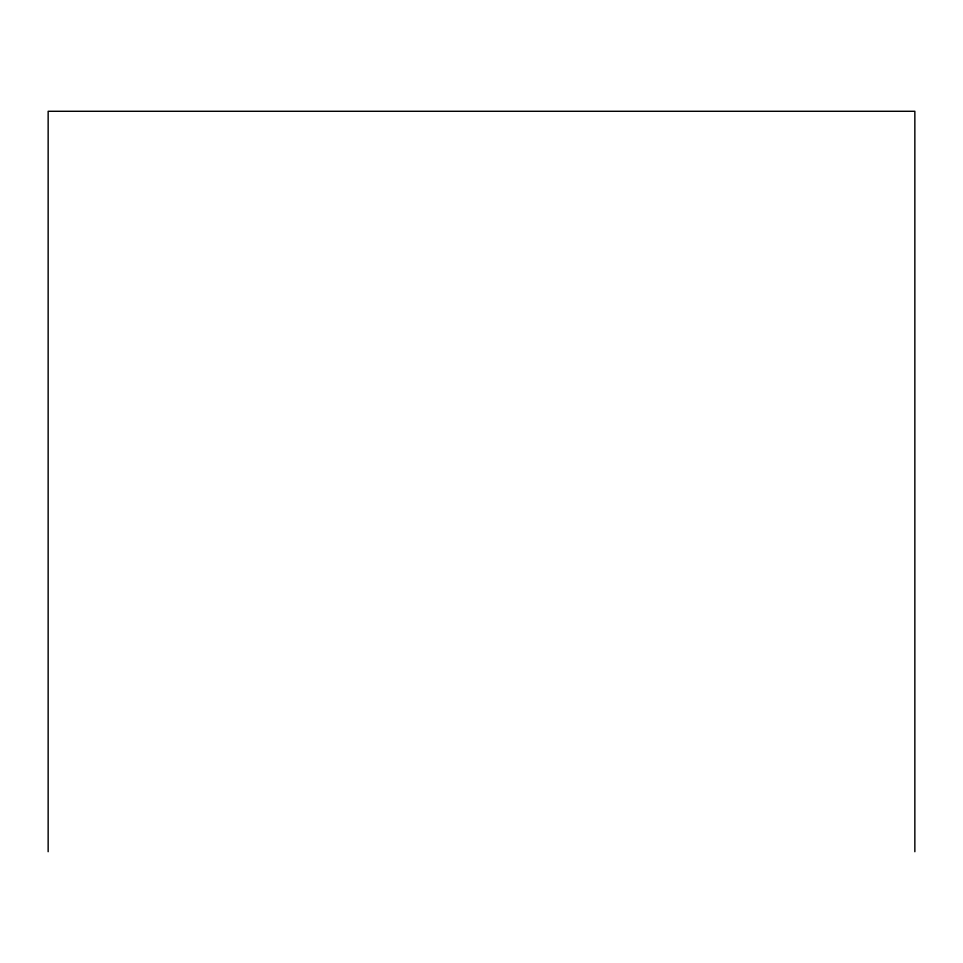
<?xml version="1.0" encoding="UTF-8"?>
<svg xmlns="http://www.w3.org/2000/svg" width="963" height="963" viewBox="0 0 963 963"><rect width="100%" height="100%" fill="white"/><g stroke="black" fill="none" stroke-linecap="round" stroke-linejoin="round"><path stroke-width="1.44" d="M914.85 851.713L914.85 111.287L48.15 111.287L48.15 851.713"/></g></svg>
